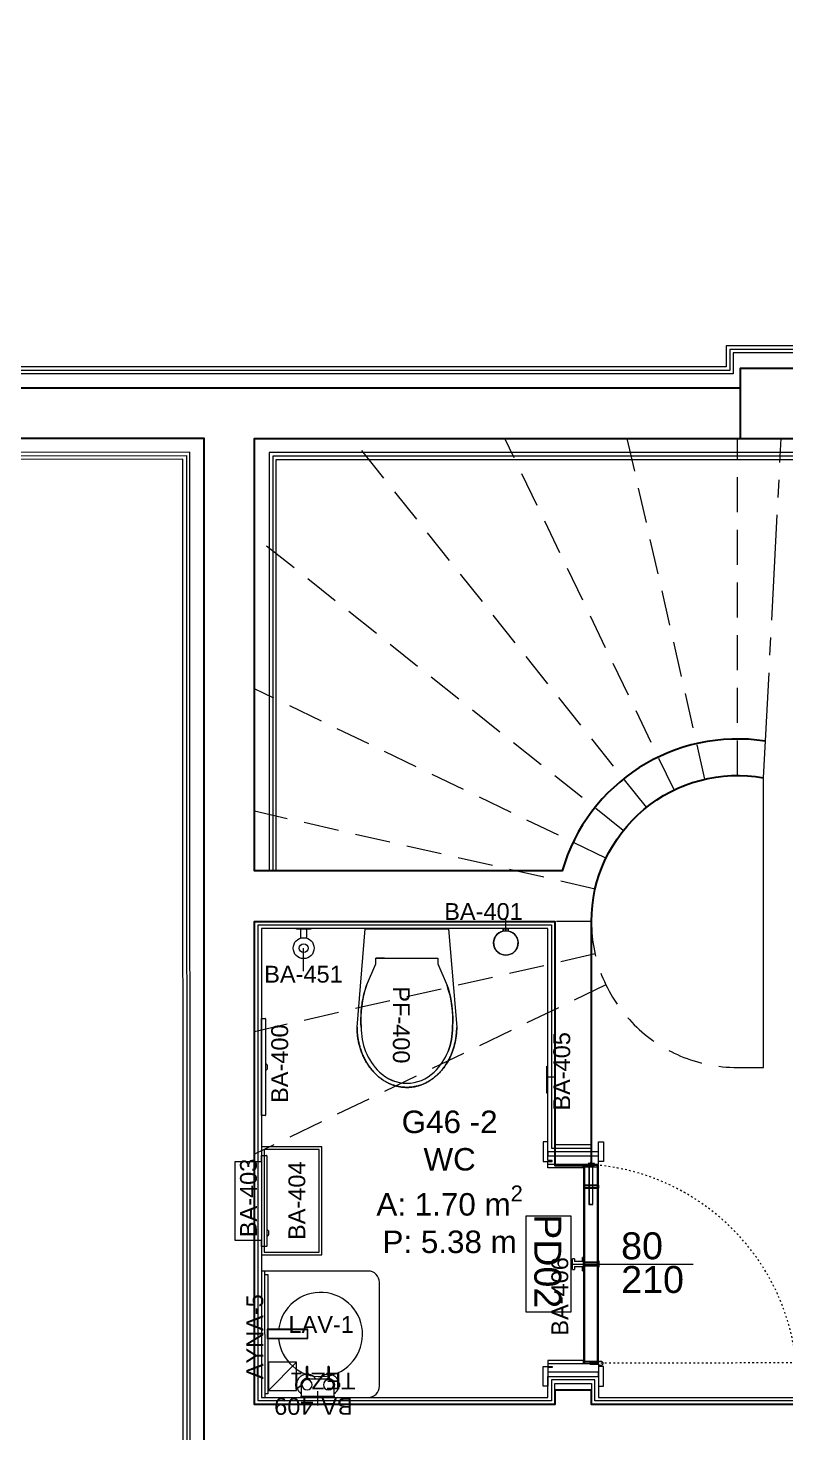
# Model space of a CAD drawing. Header units: centimetres. Extents: x 118932 to 154602, y -32682 to -23521.
# Drawn here: x 132735 to 133005, y -30731 to -30231 of the extents above; entities that cross this region are included whole.
import ezdxf

# ---------------------------------------------------------------- set-up
doc = ezdxf.new("R2010")
doc.units = ezdxf.units.CM
doc.header["$LTSCALE"] = 50
doc.header["$MEASUREMENT"] = 0
for name, pattern in [('ACAD_ISO03W100', [30, 12, -18]), ('CENTER2', [1.125, 0.75, -0.125, 0.125, -0.125]), ('Dash', [6.35, 3.175, -3.175]), ('DOT2', [0.125, 0, -0.125]), ('IMPORT-HIDDEN _11_', [3.75, 2.5, -1.25])]:
    doc.linetypes.add(name, pattern=pattern)
for name, color, linetype, lineweight, true_color in [('GEN_00_BL_Yazı', 7, 'Continuous', 0, 0x4f5250), ('GEN_00_BL_Ölçü Dış', 7, 'Continuous', 5, 0x766a5e), ('GEN_01_TA_Merdiven', 7, 'Continuous', 13, 0x816183), ('GEN_02_TF_Islak Hacim', 7, 'Continuous', 5, 0x007cb0), ('GEN_02_TF_Kapı', 7, 'Continuous', 9, 0x4a3526), ('GEN_02_TF_Mobilya', 7, 'Continuous', 5, 0x745e3d), ('GEN_04_PL_İzdüşüm Noktalı', 7, 'DOT2', 9, 0x816183), ('GEN_05_ML_Ahşap', 7, 'Continuous', 9, 0x745e3d), ('GEN_05_ML_Alçıpan_giydirme', 7, 'Continuous', 18, 0x7ebab5), ('GEN_06_GR_İnce', 7, 'Continuous', 13, 0xb0b0a9), ('KALACAK DUVARLAR', 7, 'Continuous', 30, 0x005387)]:
    doc.layers.add(name, color=color, linetype=linetype, lineweight=lineweight, true_color=true_color)
doc.styles.add('ARIAL', font='arial.ttf')
doc.styles.add('arial_1_18', font='arial.ttf', dxfattribs={"height": 0.2})
doc.styles.add('Arial_6', font='arial.ttf', dxfattribs={"height": 59.5325})

# ---------------------------------------------------------------- blocks, each defined once
blk = doc.blocks.new('A$C2D1B6976')
at = {"layer": 'GEN_01_TA_Merdiven', "linetype": 'IMPORT-HIDDEN _11_', "ltscale": 0.1}
for p, q in [((27422.85, 7961.02), (27318.1, 8092.37)), ((27432.71, 7967.21), (27372.43, 8092.37)), ((27443.7, 7971.06), (27416.01, 8092.37)), ((27455.27, 7972.36), (27455.27, 8092.37)), ((27414.61, 7952.78), (27283.26, 8057.53)), ((27408.42, 7942.92), (27283.26, 8003.2)), ((27404.57, 7931.93), (27283.26, 7959.62)), ((27403.27, 7920.36), (27283.26, 7920.36)), ((27404.57, 7908.79), (27283.26, 7881.1)), ((27408.42, 7897.8), (27283.26, 7837.53))]:
    blk.add_line(p, q, dxfattribs=at)
at = {"layer": 'GEN_01_TA_Merdiven', "linetype": 'CENTER2'}
blk.add_line((27464.56, 7971.53), (27470.84, 8092.37), dxfattribs=at)
at = {"layer": 'GEN_01_TA_Merdiven'}
for p, q in [((27464.57, 7868.36), (27464.57, 7971.69)), ((27455.27, 7868.36), (27464.57, 7868.36))]:
    blk.add_line(p, q, dxfattribs=at)
at = {"layer": 'GEN_01_TA_Merdiven', "linetype": 'IMPORT-HIDDEN _11_', "ltscale": 0.1}
blk.add_arc((27455.27, 7920.36), 52, 180, 270, dxfattribs=at)
at = {"layer": 'GEN_04_PL_İzdüşüm Noktalı'}
blk.add_arc((27431.86, 7943.77), 28.59, 93.1881, 93.9316, dxfattribs=at)
blk = doc.blocks.new('KALACAK DUVARLAR LEVEL 0 A BLOK')
at = {"layer": 'KALACAK DUVARLAR'}
for points in [[(57813.34, 6752.22), (57672.03, 6752.22), (57672.03, 6747.22), (57654.03, 6747.22), (57654.03, 7114.24), (57325.49, 7114.24), (57325.49, 7352.12)], [(57845.03, 7132.25), (57343.49, 7132.25), (57343.49, 7352.12)], [(57882.04, 7114.24), (57882.04, 7139.18), (57845.03, 7139.18), (57845.03, 7114.24)], [(57813.34, 6752.22), (57813.34, 6712.22), (57853.34, 6712.22), (57853.34, 6646.86), (57835.75, 6646.86), (57835.75, 6593.86), (57853.34, 6593.86), (57853.34, 6456.21), (57871.34, 6456.21), (57871.34, 6593.86), (57888.75, 6593.86), (57888.75, 6646.86), (57871.34, 6646.86), (57871.34, 6770.22), (57792.04, 6770.22), (57792.04, 6775.3)]]:
    blk.add_lwpolyline(points, dxfattribs=at)
for points in [[(57854.01, 7006.47, 0.377605), (57781.58, 6960.24), (57672.03, 6960.24), (57672.03, 7114.24), (58016.05, 7114.24), (58016.05, 6899.23), (58513.38, 6899.23), (58513.38, 6646.86), (58503.29, 6646.86), (58503.29, 6593.86)], [(57792.04, 6775.3), (57779.04, 6775.3), (57779.04, 6770.22), (57672.03, 6770.22), (57672.03, 6942.23), (57779.04, 6942.23), (57779.04, 6855.31), (57792.04, 6855.31), (57792.04, 6942.23, -0.467864), (57853.33, 6993.4)]]:
    blk.add_lwpolyline(points, format="xyb", dxfattribs=at)
blk = doc.blocks.new('Toilet-Tissue-Dispenser_Bobrick_B-35883 - BA-400 Double Paper Holder-13679418-RESTROOMS _ POOL BAR - PLANS')
at = {"layer": 'GEN_02_TF_Islak Hacim'}
for p, q in [((40839.4, 11299.3), (40839.4, 11312)), ((40839.4, 11312), (41185.5, 11312)), ((41185.5, 11312), (41185.5, 11299.3)), ((41001.8, 11297.7), (40841, 11297.7)), ((41023.2, 11297.7), (41001.8, 11297.7)), ((41019.6, 11291.4), (41005.3, 11291.4)), ((41183.9, 11297.7), (41023.2, 11297.7))]:
    blk.add_line(p, q, dxfattribs=at)
for centre, radius, start, end in [((40841, 11299.3), 1.59, 180, 270), ((41001.8, 11296.8), 0.879, 90, 187.2939), ((41007, 11297.5), 6.14, 187.2939, 247.3604), ((41005.3, 11292.2), 0.8, 204.0212, 270), ((41019.6, 11292.2), 0.8, 270, 335.9788), ((41017.9, 11297.5), 6.14, 292.6396, 352.7061), ((41023.2, 11296.8), 0.879, 352.7061, 90), ((41183.9, 11299.3), 1.59, 270, 0)]:
    blk.add_arc(centre, radius, start, end, dxfattribs=at)
at = {"layer": 'GEN_00_BL_Yazı', "insert": (40884.6, 11216.8), "char_height": 60, "width": 265.421, "attachment_point": 7, "rotation": 359.924, "style": 'Arial_6'}
blk.add_mtext('BA-400', dxfattribs=at)
blk = doc.blocks.new('BA 403')
at = {"layer": 'GEN_02_TF_Islak Hacim'}
for p, q in [((-11.27, -1.56), (-11.27, 2.06)), ((-11.19, 2.14), (-9.37, 2.14)), ((-9.37, 2.14), (-9.37, 0)), ((-11.91, -3.34), (-11.91, -1.91)), ((-11.27, -3.69), (-11.27, -1.56)), ((-11.27, -30.16), (-11.27, -3.69)), ((-9.37, -28.1), (-9.37, 0)), ((-9.37, -28.1), (-9.37, -30.24)), ((-9.37, -30.24), (-11.19, -30.24))]:
    blk.add_line(p, q, dxfattribs=at)
at = {"layer": 'GEN_02_TF_Islak Hacim', "linetype": 'Dash', "lineweight": 5}
for p, q in [((-9.37, 0), (0, 0)), ((0, 0), (0, -28.1)), ((0, -28.1), (-9.37, -28.1))]:
    blk.add_line(p, q, dxfattribs=at)
at = {"layer": 'GEN_02_TF_Islak Hacim'}
for centre, radius, start, end in [((-11.19, 2.06), 0.0813, 90, 180), ((-11.83, -1.91), 0.08, 114.0212, 180), ((-11.83, -3.34), 0.08, 180, 245.9788), ((-11.29, -2.08), 0.614, 97.2939, 157.3604), ((-11.29, -3.17), 0.614, 202.6396, 262.7061), ((-11.36, -1.56), 0.0879, 0, 97.2939), ((-11.36, -3.69), 0.0879, 262.7061, 0), ((-11.19, -30.16), 0.0813, 180, 270)]:
    blk.add_arc(centre, radius, start, end, dxfattribs=at)
at = {"layer": 'GEN_00_BL_Yazı', "insert": (-1.72, -1.12), "char_height": 6, "width": 26.5421, "attachment_point": 1, "rotation": 270, "style": 'Arial_6'}
blk.add_mtext('BA-403', dxfattribs=at)
blk = doc.blocks.new('ikili sbn')
at = {"layer": 'GEN_00_BL_Yazı'}
blk.add_line((-5.76, -1.77), (-5.76, 3.38), dxfattribs=at)
at = {"layer": 'GEN_02_TF_Islak Hacim'}
for p, q in [((-11.7, 0.01), (-11.7, -4.02)), ((0, -4.01), (0, 0.01)), ((-13.75, -3.45), (-13.75, -4.45)), ((-13.75, -4.45), (-13.39, -4.45)), ((-13.56, -3.44), (-13.73, -3.44)), ((-13.73, -3.44), (-13.73, -4.44)), ((-13.73, -4.44), (-13.56, -4.44)), ((-13.56, -4.44), (-13.56, -3.44)), ((-13.38, -3.45), (-13.56, -3.45)), ((-13.44, -3.76), (-13.45, -3.91)), ((-13.45, -3.91), (-13.45, -4)), ((-13.45, -4), (-13.45, -4.15)), ((-13.45, -4.15), (-13.44, -4.3)), ((-13.43, -3.62), (-13.44, -3.76)), ((-13.44, -4.3), (-13.42, -4.44)), ((-13.41, -3.47), (-13.43, -3.62)), ((-13.42, -4.44), (-13.4, -4.59)), ((-13.39, -3.32), (-13.41, -3.47)), ((-13.4, -4.59), (-13.38, -4.74)), ((-13.36, -3.17), (-13.39, -3.32)), ((-13.38, -4.74), (-13.34, -4.89)), ((-13.32, -3.03), (-13.36, -3.17)), ((-13.34, -4.89), (-13.3, -5.03)), ((-13.28, -2.88), (-13.32, -3.03)), ((-13.23, -2.74), (-13.28, -2.88)), ((-13.18, -2.6), (-13.23, -2.74)), ((-13.12, -2.46), (-13.18, -2.6)), ((-13.06, -2.33), (-13.12, -2.46)), ((-12.99, -2.19), (-13.06, -2.33)), ((-12.91, -2.06), (-12.99, -2.19)), ((-12.83, -1.94), (-12.91, -2.06)), ((-12.75, -1.81), (-12.83, -1.94)), ((-12.66, -1.69), (-12.75, -1.81)), ((-12.56, -1.58), (-12.66, -1.69)), ((-12.47, -1.46), (-12.56, -1.58)), ((-12.36, -1.35), (-12.47, -1.46)), ((-12.25, -1.25), (-12.36, -1.35)), ((-12.14, -1.15), (-12.25, -1.25)), ((-12.03, -1.05), (-12.14, -1.15)), ((-11.91, -0.96), (-12.03, -1.05)), ((-11.78, -0.88), (-11.91, -0.96)), ((-11.7, -0.82), (-11.78, -0.88)), ((0.1, -0.92), (0, -0.86)), ((0.22, -1.01), (0.1, -0.92)), ((0.33, -1.11), (0.22, -1.01)), ((0.45, -1.2), (0.33, -1.11)), ((0.56, -1.31), (0.45, -1.2)), ((0.66, -1.41), (0.56, -1.31)), ((0.76, -1.52), (0.66, -1.41)), ((0.86, -1.64), (0.76, -1.52)), ((0.95, -1.76), (0.86, -1.64)), ((1.04, -1.88), (0.95, -1.76)), ((1.12, -2), (1.04, -1.88)), ((1.2, -2.13), (1.12, -2)), ((1.27, -2.26), (1.2, -2.13)), ((1.34, -2.4), (1.27, -2.26)), ((1.4, -2.54), (1.34, -2.4)), ((1.45, -2.67), (1.4, -2.54)), ((1.5, -2.82), (1.45, -2.67)), ((1.55, -2.96), (1.5, -2.82)), ((1.53, -5.11), (1.57, -4.97)), ((1.59, -3.1), (1.55, -2.96)), ((1.57, -4.97), (1.6, -4.82)), ((1.62, -3.25), (1.59, -3.1)), ((1.6, -4.82), (1.63, -4.67)), ((1.65, -3.4), (1.62, -3.25)), ((2, -3.45), (1.62, -3.45)), ((1.63, -4.45), (1.76, -4.45)), ((1.63, -4.67), (1.66, -4.52)), ((1.67, -3.55), (1.65, -3.4)), ((1.66, -4.52), (1.68, -4.38)), ((1.68, -3.7), (1.67, -3.55)), ((1.69, -3.85), (1.68, -3.7)), ((1.68, -4.38), (1.69, -4.23)), ((1.69, -4), (1.69, -3.85)), ((1.69, -4.08), (1.69, -4)), ((1.69, -4.23), (1.69, -4.08)), ((1.76, -3.5), (1.76, -4.5)), ((2, -3.5), (1.76, -3.5)), ((1.76, -4.5), (2, -4.5)), ((2, -3.5), (2, -3.45)), ((2, -4.5), (2, -3.5)), ((-13.3, -5.03), (-13.26, -5.18)), ((-13.26, -5.18), (-13.21, -5.32)), ((-13.21, -5.32), (-13.15, -5.46)), ((-13.15, -5.46), (-13.09, -5.59)), ((-13.09, -5.59), (-13.03, -5.73)), ((-13.03, -5.73), (-12.95, -5.86)), ((-12.95, -5.86), (-12.88, -5.99)), ((-12.88, -5.99), (-12.8, -6.11)), ((-12.8, -6.11), (-12.71, -6.24)), ((-12.71, -6.24), (-12.62, -6.35)), ((-12.62, -6.35), (-12.52, -6.47)), ((-12.52, -6.47), (-12.42, -6.58)), ((-12.42, -6.58), (-12.31, -6.69)), ((-12.31, -6.69), (-12.2, -6.79)), ((-12.2, -6.79), (-12.09, -6.89)), ((-12.09, -6.89), (-11.97, -6.98)), ((-11.97, -6.98), (-11.85, -7.07)), ((-11.85, -7.07), (-11.73, -7.15)), ((-11.73, -7.15), (-11.6, -7.23)), ((-11.6, -7.23), (-11.47, -7.3)), ((-11.47, -7.3), (-11.33, -7.37)), ((-11.33, -7.37), (-11.2, -7.43)), ((-11.2, -7.43), (-11.06, -7.49)), ((-11.06, -7.49), (-10.92, -7.54)), ((-10.92, -7.54), (-10.78, -7.59)), ((-10.78, -7.59), (-10.63, -7.63)), ((-10.63, -7.63), (-10.48, -7.66)), ((-10.48, -7.66), (-10.34, -7.69)), ((-10.34, -7.69), (-10.19, -7.71)), ((-10.26, -7.7), (-10.26, -7.86)), ((-10.01, -7.86), (-10.26, -7.86)), ((-10.26, -7.86), (-10.26, -8.05)), ((-10.26, -8.05), (-10.01, -8.05)), ((-10.19, -7.71), (-10.04, -7.73)), ((-10.04, -7.73), (-10.01, -7.73)), ((-9.41, -6.02), (-2.35, -6.02)), ((-9.41, -7.73), (-9.29, -7.72)), ((-9.26, -7.86), (-9.41, -7.86)), ((-9.41, -8.05), (-9.26, -8.05)), ((-9.29, -7.72), (-9.14, -7.7)), ((-9.26, -7.86), (-9.26, -7.72)), ((-9.26, -8.05), (-9.26, -7.86)), ((-9.14, -7.7), (-8.99, -7.68)), ((-8.99, -7.68), (-8.85, -7.65)), ((-8.85, -7.65), (-8.7, -7.61)), ((-8.7, -7.61), (-8.56, -7.57)), ((-8.56, -7.57), (-8.42, -7.52)), ((-8.42, -7.52), (-8.28, -7.47)), ((-8.28, -7.47), (-8.14, -7.41)), ((-8.14, -7.41), (-8, -7.34)), ((-8, -7.34), (-7.87, -7.27)), ((-7.87, -7.27), (-7.74, -7.19)), ((-7.74, -7.19), (-7.62, -7.11)), ((-7.62, -7.11), (-7.49, -7.03)), ((-7.49, -7.03), (-7.37, -6.94)), ((-7.37, -6.94), (-7.26, -6.84)), ((-7.26, -6.84), (-7.15, -6.74)), ((-7.15, -6.74), (-7.04, -6.64)), ((-7.04, -6.64), (-6.93, -6.53)), ((-6.93, -6.53), (-6.84, -6.42)), ((-6.84, -6.42), (-6.74, -6.3)), ((-6.74, -6.3), (-6.65, -6.18)), ((-6.65, -6.18), (-6.57, -6.06)), ((-6.57, -6.06), (-6.54, -6.02)), ((-5.21, -6.02), (-5.15, -6.11)), ((-5.15, -6.11), (-5.06, -6.24)), ((-5.06, -6.24), (-4.97, -6.35)), ((-4.97, -6.35), (-4.87, -6.47)), ((-4.87, -6.47), (-4.77, -6.58)), ((-4.77, -6.58), (-4.67, -6.69)), ((-4.67, -6.69), (-4.56, -6.79)), ((-4.56, -6.79), (-4.44, -6.89)), ((-4.44, -6.89), (-4.33, -6.98)), ((-4.33, -6.98), (-4.21, -7.07)), ((-4.21, -7.07), (-4.08, -7.15)), ((-4.08, -7.15), (-3.95, -7.23)), ((-3.95, -7.23), (-3.82, -7.3)), ((-3.82, -7.3), (-3.69, -7.37)), ((-3.69, -7.37), (-3.55, -7.43)), ((-3.55, -7.43), (-3.41, -7.49)), ((-3.41, -7.49), (-3.27, -7.54)), ((-3.27, -7.54), (-3.13, -7.59)), ((-3.13, -7.59), (-2.99, -7.63)), ((-2.99, -7.63), (-2.84, -7.66)), ((-2.84, -7.66), (-2.69, -7.69)), ((-2.69, -7.69), (-2.54, -7.71)), ((-2.62, -7.67), (-2.62, -7.84)), ((-2.62, -7.84), (-2.62, -8.05)), ((-2.36, -7.84), (-2.62, -7.84)), ((-2.62, -8.05), (-2.36, -8.05)), ((-2.54, -7.71), (-2.4, -7.73)), ((-2.4, -7.73), (-2.34, -7.73)), ((-1.77, -7.73), (-1.65, -7.72)), ((-1.62, -7.84), (-1.77, -7.84)), ((-1.77, -8.05), (-1.62, -8.05)), ((-1.65, -7.72), (-1.5, -7.7)), ((-1.62, -7.84), (-1.62, -7.69)), ((-1.62, -8.05), (-1.62, -7.84)), ((-1.5, -7.7), (-1.35, -7.68)), ((-1.35, -7.68), (-1.2, -7.65)), ((-1.2, -7.65), (-1.06, -7.61)), ((-1.06, -7.61), (-0.91, -7.57)), ((-0.91, -7.57), (-0.77, -7.52)), ((-0.77, -7.52), (-0.63, -7.47)), ((-0.63, -7.47), (-0.49, -7.41)), ((-0.49, -7.41), (-0.36, -7.34)), ((-0.36, -7.34), (-0.23, -7.27)), ((-0.23, -7.27), (-0.1, -7.19)), ((-0.1, -7.19), (0.03, -7.11)), ((0.03, -7.11), (0.15, -7.03)), ((0.15, -7.03), (0.27, -6.94)), ((0.27, -6.94), (0.39, -6.84)), ((0.39, -6.84), (0.5, -6.74)), ((0.5, -6.74), (0.61, -6.64)), ((0.61, -6.64), (0.71, -6.53)), ((0.71, -6.53), (0.81, -6.42)), ((0.81, -6.42), (0.9, -6.3)), ((0.9, -6.3), (0.99, -6.18)), ((0.99, -6.18), (1.08, -6.06)), ((1.08, -6.06), (1.16, -5.93)), ((1.16, -5.93), (1.23, -5.8)), ((1.23, -5.8), (1.3, -5.67)), ((1.3, -5.67), (1.37, -5.53)), ((1.37, -5.53), (1.43, -5.39)), ((1.43, -5.39), (1.48, -5.25)), ((1.48, -5.25), (1.53, -5.11))]:
    blk.add_line(p, q, dxfattribs=at)
blk.add_lwpolyline([(0, 0.01), (-11.7, 0.01), (-11.7, 0.5), (0, 0.5)], close=True, dxfattribs=at)
for points in [[(-10.01, -5.79), (-10.01, -10.23, 1.037151), (-9.41, -10.23), (-9.41, -5.79)], [(-2.36, -5.79), (-2.36, -10.23, 1.037151), (-1.77, -10.23), (-1.77, -5.79)]]:
    blk.add_lwpolyline(points, format="xyb", dxfattribs=at)
for centre, radius, start, end in [((-9.7, -4), 2.2, 156.7633, 180), ((-9.7, -4), 2.2, 180, 261.9501), ((-9.7, -4.02), 2, 180, 261.1452), ((-9.7, -4), 1.82, 0, 180), ((-9.7, -4), 1.82, 180, 0), ((-2.06, -4), 1.82, 0, 180), ((-2.06, -4), 1.82, 180, 0), ((-2, -4.01), 2, 277.1261, 0), ((-2.06, -4), 2.2, 277.8672, 0), ((-2.06, -4), 2.2, 0, 20.0549), ((-9.7, -4), 2.2, 277.5263, 292.0167), ((-2.06, -4), 2.2, 247.9833, 262.1328)]:
    blk.add_arc(centre, radius, start, end, dxfattribs=at)
at = {"layer": 'GEN_00_BL_Yazı', "insert": (-18.33, 0.61), "char_height": 6, "width": 33.1384, "attachment_point": 7, "style": 'Arial_6'}
blk.add_mtext('BA-409', dxfattribs=at)
blk = doc.blocks.new('BA 401 toilet brush holder')
at = {"layer": 'GEN_00_BL_Yazı'}
blk.add_line((-0.01, -4.19), (-0.01, -8.64), dxfattribs=at)
at = {"layer": 'GEN_02_TF_Islak Hacim'}
for p, q in [((-1, -4.23), (-1, -5)), ((-1, -4.23), (-1, -5)), ((-1, -5), (1, -5)), ((1, -5), (-1, -5)), ((1, -5), (1, -4.23)), ((1, -4.23), (1, -5))]:
    blk.add_line(p, q, dxfattribs=at)
blk.add_circle((0, 0), 4.35, dxfattribs=at)
blk.add_arc((0, 0), 4.35, 283.2903, 256.7097, dxfattribs=at)
at = {"layer": 'GEN_00_BL_Yazı', "insert": (21.94, -14.19), "char_height": 6, "width": 26.5421, "attachment_point": 1, "rotation": 180, "style": 'Arial_6'}
blk.add_mtext('BA-401', dxfattribs=at)
blk = doc.blocks.new('BA 405 - BAG DISPANSER')
at = {"layer": 'GEN_02_TF_Islak Hacim'}
blk.add_hatch(color=256, dxfattribs=at).paths.add_polyline_path([(59602.97, -31835.91), (59602.97, -31835.47), (59593.41, -31835.47), (59593.41, -31835.91)])
at = {"layer": 'GEN_00_BL_Yazı'}
blk.add_line((59597.32, -31832.96), (59597.32, -31835.65), dxfattribs=at)
at = {"layer": 'GEN_02_TF_Islak Hacim'}
for p, q in [((59593.41, -31835.91), (59593.41, -31835.47)), ((59602.97, -31835.91), (59593.41, -31835.91)), ((59602.97, -31835.47), (59602.97, -31835.91))]:
    blk.add_line(p, q, dxfattribs=at)
at = {"layer": 'GEN_00_BL_Yazı', "insert": (59609.21, -31833.56), "char_height": 6, "width": 26.5421, "attachment_point": 1, "rotation": 180, "style": 'Arial_6'}
blk.add_mtext('BA-405', dxfattribs=at)
blk = doc.blocks.new('BA 406 HOOK')
at = {"layer": 'GEN_02_TF_Islak Hacim'}
for p, q in [((-2.38, 0), (-2.38, -0.32)), ((-2.38, 0), (2.38, 0)), ((-2.3, 0), (-2.38, 0)), ((2.38, 0), (2.3, 0)), ((2.38, -0.32), (2.38, 0)), ((-2.38, -0.32), (-2.3, -0.32)), ((-0.92, -0.32), (-2.38, -0.32)), ((-1.91, -3.19), (-1.91, -3.81)), ((-1.91, -3.19), (-0.92, -3.19)), ((-1.84, -3.19), (-1.91, -3.19)), ((-1.91, -3.81), (-1.84, -3.81)), ((1.9, -3.81), (-1.91, -3.81)), ((-0.92, -0.32), (-0.92, -3.19)), ((0.92, -3.19), (0.92, -0.32)), ((2.38, -0.32), (0.92, -0.32)), ((0.92, -3.19), (1.9, -3.19)), ((1.9, -3.19), (1.84, -3.19)), ((1.84, -3.81), (1.9, -3.81)), ((1.9, -3.81), (1.9, -3.19)), ((2.3, -0.32), (2.38, -0.32))]:
    blk.add_line(p, q, dxfattribs=at)
at = {"layer": 'GEN_00_BL_Yazı', "insert": (25.5, -11.38), "char_height": 6, "width": 26.5421, "attachment_point": 1, "rotation": 180, "style": 'Arial_6'}
blk.add_mtext('BA-406', dxfattribs=at)
blk = doc.blocks.new('public area faucet')
at = {"layer": 'GEN_02_TF_Islak Hacim'}
for points in [[(-3.31, 0), (0, 0), (0, 14.48), (-3.31, 14.48)], [(-3.11, 0.2), (-0.2, 0.2), (-0.2, 14.28), (-3.11, 14.28)]]:
    blk.add_lwpolyline(points, close=True, dxfattribs=at)
blk = doc.blocks.new('LAV-1')
at = {"layer": 'GEN_02_TF_Islak Hacim'}
blk.add_arc((0, 0), 15, 185.5702, 172.909, dxfattribs=at)
at = {"rotation": 90}
blk.add_blockref('public area faucet', (-4.44, 1.85, 0), dxfattribs=at)
at = {"layer": 'GEN_00_BL_Yazı', "insert": (-11.37, 0.58), "char_height": 6, "width": 33.1384, "attachment_point": 7, "style": 'Arial_6'}
blk.add_mtext('LAV-1', dxfattribs=at)
blk = doc.blocks.new('TEZ-1')
at = {"layer": 'GEN_02_TF_Islak Hacim', "elevation": 0}
blk.add_lwpolyline([(-290.32, 58.15), (-290.32, 20.15, 0.414214), (-286.32, 16.15), (-249.32, 16.15, 0.414214), (-245.32, 20.15), (-245.32, 58.15)], format="xyb", close=True, dxfattribs=at)
at = {"layer": 'GEN_02_TF_Islak Hacim', "color": 1, "rotation": 270}
blk.add_blockref('LAV-1', (-267.91, 37.15, 0), dxfattribs=at)
at = {"layer": 'GEN_00_BL_Yazı', "insert": (-281.46, 24.67, 0), "char_height": 6, "width": 33.1384, "attachment_point": 7, "rotation": 90, "style": 'Arial_6'}
blk.add_mtext('TEZ-1', dxfattribs=at)
blk = doc.blocks.new('common areas toilet pf400')
at = {"layer": 'GEN_02_TF_Islak Hacim'}
for p, q in [((0, 14.8), (34.95, 17.75)), ((0, 14.8), (34.95, 17.75)), ((0, -14.8), (0, 14.8)), ((10.45, 10.98), (12.45, 10.98)), ((10.45, -11.02), (10.45, 10.98)), ((10.45, 10.98), (12.45, 10.98)), ((12.45, 10.98), (20.12, 14.31)), ((12.45, 10.98), (20.12, 14.31)), ((10.45, -8.02), (10.45, -11.02)), ((34.95, -17.75), (0, -14.8)), ((34.95, -17.75), (0, -14.8)), ((12.45, -11.02), (10.45, -11.02)), ((12.45, -11.02), (10.45, -11.02))]:
    blk.add_line(p, q, dxfattribs=at)
at = {"layer": 'GEN_02_TF_Islak Hacim', "flags": 128}
blk.add_lwpolyline([(20.12, -14.35, 0.102893), (34.95, -16.27, 0.208147), (50.97, -9.8, 0.407287), (50.97, 9.76, 0.208147), (34.95, 16.23, 0.102893), (20.12, 14.31), (21.51, 14.77), (22.93, 15.16), (24.36, 15.5), (25.8, 15.79), (27.25, 16.01), (28.71, 16.18), (30.17, 16.29), (31.64, 16.33), (33.11, 16.33), (34.58, 16.26), (34.95, 16.23, -0.103003), (43.63, 14.66)], format="xyb", dxfattribs=at)
blk.add_lwpolyline([(34.95, -16.27), (33.48, -16.35), (32.01, -16.38), (30.55, -16.34), (29.08, -16.25), (27.62, -16.1), (26.16, -15.89), (24.72, -15.62), (23.29, -15.29), (21.87, -14.91), (20.47, -14.47), (20.12, -14.35), (12.45, -11.02), (10.45, -11.02)], dxfattribs=at)
at = {"layer": 'GEN_02_TF_Islak Hacim'}
blk.add_arc((40.95, -0.02), 14, 330.4944, 345.2869, dxfattribs=at)
blk.add_rational_spline([(34.95, -17.75), (42.82, -17.75), (49.63, -14.5), (53.57, -8.88), (57.5, -3.25), (57.5, 3.25), (53.57, 8.88), (49.63, 14.5), (42.82, 17.75), (34.95, 17.75), (36.56, 17.75), (39.77, 17.45), (44.36, 16.13), (48.47, 13.99), (51.9, 11.16), (54.48, 7.77), (56.09, 3.98), (56.45, 1.33), (56.45, 0), (56.45, -1.33), (56.09, -3.98), (54.48, -7.77), (51.9, -11.16), (48.47, -13.99), (44.36, -16.13), (39.77, -17.45), (36.56, -17.75), (34.95, -17.75)], [1, 0.910683602523, 0.910683602523, 1, 0.910683602523, 0.910683602523, 1, 0.910683602523, 0.910683602523, 1, 1, 1, 1, 1, 1, 1, 1, 1, 1, 1, 1, 1, 1, 1, 1, 1, 1, 1], degree=3, knots=[0, 0, 0, 0, 1.047198, 1.047198, 1.047198, 2.094395, 2.094395, 2.094395, 3.141593, 3.141593, 3.141593, 3.28445, 3.427307, 3.570164, 3.713021, 3.855878, 3.998736, 4.141593, 4.141593, 4.141593, 4.28445, 4.427307, 4.570164, 4.713021, 4.855878, 4.998736, 5.141593, 5.141593, 5.141593, 5.141593], dxfattribs=at)
at = {"layer": 'GEN_00_BL_Yazı', "insert": (20.45, -5.06), "char_height": 6, "width": 13.2711, "attachment_point": 7, "style": 'Arial_6'}
blk.add_mtext('PF-400', dxfattribs=at)
blk = doc.blocks.new('trash box')
at = {"layer": 'GEN_02_TF_Islak Hacim'}
for points in [[(41832.45, -30150.66), (41793.95, -30150.66), (41793.95, -30172.16), (41832.45, -30172.16)], [(41831.45, -30151.66), (41794.95, -30151.66), (41794.95, -30171.16), (41831.45, -30171.16)]]:
    blk.add_lwpolyline(points, close=True, dxfattribs=at)
at = {"layer": 'GEN_00_BL_Yazı', "insert": (41799.29, -30166.34), "char_height": 6, "width": 33.1384, "attachment_point": 7, "style": 'Arial_6'}
blk.add_mtext('BA-404', dxfattribs=at)
blk = doc.blocks.new('AYNA-5')
at = {"layer": 'GEN_02_TF_Mobilya'}
blk.add_lwpolyline([(-1.25, 1.27), (-2.24, 1.27), (-2.26, 43.73), (-1.27, 43.73)], dxfattribs=at)
blk.add_lwpolyline([(-1.27, 45), (-1.25, 0), (0, 0), (-0.02, 45)], close=True, dxfattribs=at)
at = {"layer": 'GEN_00_BL_Yazı', "insert": (-0.72, 38.52), "char_height": 6, "width": 33.1384, "attachment_point": 7, "rotation": 270, "style": 'Arial_6'}
blk.add_mtext('AYNA-5', dxfattribs=at)
blk = doc.blocks.new('Accessory-Tissue_Holder-KOHLER-Composed-K-73148 - BA-451 SPARE TP-14820996-TYPE GxL')
at = {"layer": 'GEN_00_BL_Yazı'}
blk.add_line((-52678, -5376.6), (-52678.1, -5294), dxfattribs=at)
at = {"layer": 'GEN_02_TF_Islak Hacim'}
blk.add_lwpolyline([(-52653.4, -5226.7), (-52667.2, -5226.7), (-52688.8, -5226.7), (-52702.6, -5226.7, -0.414214), (-52703.4, -5225.8), (-52703.4, -5224.2), (-52652.6, -5224.2), (-52652.6, -5225.8, -0.414214)], format="xyb", close=True, dxfattribs=at)
for points in [[(-52688.8, -5226.7, 0.414214), (-52689.4, -5227.3), (-52689.4, -5258.6)], [(-52666.5, -5258.6), (-52666.5, -5227.3, 0.414214), (-52667.2, -5226.7)]]:
    blk.add_lwpolyline(points, format="xyb", dxfattribs=at)
for radius in [37.3, 15.9]:
    blk.add_circle((-52678, -5294.1), radius, dxfattribs=at)
at = {"layer": 'GEN_00_BL_Yazı', "insert": (-52538.9, -5356.8), "char_height": 60, "width": 265.421, "attachment_point": 3, "style": 'Arial_6'}
blk.add_mtext('BA-451', dxfattribs=at)
blk = doc.blocks.new('LEVEL 0 ISLAK HACİM')
at = {"color": 1, "lineweight": 100}
for name, p, rotation in [('BA 401 toilet brush holder', (-7450.43, -4150.55, 0), 180), ('BA 405 - BAG DISPANSER', (24400.03, 55398.94, 0), 270), ('BA 406 HOOK', (-7422.84, -4264.92, 0), 270)]:
    blk.add_blockref(name, p, dxfattribs=dict(at, rotation=rotation))
at = {"extrusion": (0.000122402, -0.000295505, 1), "xscale": 0.1000000000000002, "yscale": 0.1000000000000002, "zscale": 0.1000000000000002}
blk.add_blockref('Accessory-Tissue_Holder-KOHLER-Composed-K-73148 - BA-451 SPARE TP-14820996-TYPE GxL', (-2254.65, -3623, 0.31), dxfattribs=at)
for name, p, rotation in [('common areas toilet pf400', (-7485.68, -4145.55, 0), 270), ('BA 403', (-7546.84, -4256.48, 0), 180), ('trash box', (-37688.13, -46055.63, 0), 90), ('TEZ-1', (-7479.32, -4022.11, 0), 90), ('ikili sbn', (-7523.3, -4311.92, 0), 180)]:
    blk.add_blockref(name, p, dxfattribs=dict(rotation=rotation))
at = {"xscale": 0.1000000000000024, "yscale": 0.1000000000000024, "zscale": 0.1000000000000024, "rotation": 90}
blk.add_blockref('Toilet-Tissue-Dispenser_Bobrick_B-35883 - BA-400 Double Paper Holder-13679418-RESTROOMS _ POOL BAR - PLANS', (-6406.25, -8295.99, 0), dxfattribs=at)
at = {"layer": 'GEN_02_TF_Islak Hacim', "color": 1, "rotation": 180}
blk.add_blockref('AYNA-5', (-7537.47, -4267.43, 0), dxfattribs=at)
blk = doc.blocks.new('level 0 main tower duvarlar')
at = {"layer": 'GEN_05_ML_Alçıpan_giydirme'}
for points in [[(-4931.44, -2487.64), (-4931.44, -2492.72), (-4946.94, -2492.72), (-4946.94, -2413.21), (-5048.95, -2413.21), (-5048.95, -2580.22), (-4946.94, -2580.22), (-4946.94, -2572.72), (-4928.94, -2572.72), (-4928.94, -2580.22), (-4832.18, -2580.22), (-4832.22, -2703.58)], [(-5076.82, -2615.73), (-5076.95, -2246), (-5405.49, -2246.21)], [(-4931.44, -2490.22), (-4944.44, -2490.22), (-4944.44, -2410.71), (-5051.45, -2410.71), (-5051.45, -2582.72), (-4944.44, -2582.72), (-4944.44, -2575.22), (-4931.44, -2575.22), (-4931.44, -2582.72), (-4834.68, -2582.72), (-4834.72, -2706.08)], [(-5074.32, -2613.23), (-5074.45, -2243.5), (-5402.99, -2243.7)], [(-5404.24, -2244.95), (-5075.7, -2244.75), (-5075.57, -2614.48)], [(-4833.47, -2704.83), (-4833.43, -2581.47), (-4930.19, -2581.47), (-4930.19, -2573.97), (-4945.69, -2573.97), (-4945.69, -2581.47), (-5050.2, -2581.47), (-5050.2, -2411.96), (-4945.69, -2411.96), (-4945.69, -2491.47), (-4931.44, -2491.47)], [(-4541.26, -2220.7), (-4541.26, -2215.7), (-4838.93, -2215.7), (-4838.93, -2208.2), (-4880.95, -2208.2), (-4880.95, -2215.7), (-5374.99, -2215.7), (-5374.99, -1444.54), (-5401.74, -1444.54), (-5401.74, -1480.79), (-5492.99, -1480.79), (-5492.99, -1440.79)], [(-4540.01, -2220.7), (-4540.01, -2214.45), (-4837.68, -2214.45), (-4837.68, -2206.95), (-4882.2, -2206.95), (-4882.2, -2214.45), (-5373.74, -2214.45), (-5373.74, -1443.29), (-5402.99, -1443.29), (-5402.99, -1479.54), (-5491.74, -1479.54), (-5491.74, -1439.54)], [(-4538.76, -2220.7), (-4538.76, -2213.2), (-4836.43, -2213.2), (-4836.43, -2205.7), (-4883.45, -2205.7), (-4883.45, -2213.2), (-5372.49, -2213.2), (-5372.49, -1442.04), (-5404.24, -1442.04), (-5404.24, -1478.29), (-5490.49, -1478.29), (-5490.49, -1438.29)], [(-5043.73, -2392.71), (-5043.73, -2246.2), (-4714.93, -2246.2), (-4714.93, -2461.21), (-4222.69, -2461.21), (-4222.69, -2698.58), (-4222.69, -2698.58), (-4222.69, -2766.58), (-4222.69, -2766.58), (-4222.69, -2899.99), (-4162.68, -2899.99)], [(-3294.94, -2250.02), (-3294.94, -2314.42), (-3253.83, -2314.42), (-3253.83, -2342.42), (-4128.59, -2342.42), (-4128.59, -2443.93), (-4165.18, -2443.93), (-4165.18, -2897.49), (-4220.19, -2897.49), (-4220.19, -2764.08), (-4220.19, -2764.08), (-4220.19, -2701.08), (-4220.19, -2701.08), (-4220.19, -2458.71), (-4712.43, -2458.71), (-4712.43, -2243.7), (-5046.23, -2243.7), (-5046.23, -2392.71)], [(-3293.69, -2250.02), (-3293.69, -2313.17), (-3252.58, -2313.17), (-3252.58, -2343.67), (-4127.34, -2343.67), (-4127.34, -2445.18), (-4163.93, -2445.18), (-4163.93, -2898.74), (-4221.44, -2898.74), (-4221.44, -2765.33), (-4221.44, -2765.33), (-4221.44, -2699.83), (-4221.44, -2699.83), (-4221.44, -2459.96), (-4713.68, -2459.96), (-4713.68, -2244.95), (-5044.98, -2244.95), (-5044.98, -2392.71)]]:
    blk.add_lwpolyline(points, dxfattribs=at)
blk = doc.blocks.new('10X10 YER SÜZGECI')
at = {"layer": 'GEN_02_TF_Islak Hacim'}
blk.add_line((79379.38, -32867.31), (79369.38, -32877.31), dxfattribs=at)
blk.add_lwpolyline([(79369.38, -32877.31), (79379.38, -32877.31), (79379.38, -32867.31), (79369.38, -32867.31)], close=True, dxfattribs=at)
blk = doc.blocks.new('level 0 süzgeçler')
at = {"rotation": 180.0320546401693}
blk.add_blockref('10X10 YER SÜZGECI', (70942.67, -33379.07), dxfattribs=at)
blk = doc.blocks.new('PD02')
at = {"layer": 'GEN_02_TF_Kapı'}
for p, q in [((-75.5, 0), (-80, 0)), ((-75.5, 0), (-75.5, -18)), ((-4.8, 0), (-75.2, 0)), ((-75.2, -5.2), (-75.2, 0)), ((-68.07, 0), (-68.07, -5.2, 0)), ((-67.07, 0), (-67.07, -5.2, 0)), ((-40.7, 0), (-40.7, -5.2, 0)), ((-39.31, 0), (-39.31, -5.2, 0)), ((-5.1, 0.14), (-5.1, -3)), ((-4.8, 0.01), (-4.8, -3)), ((-4.8, -5.2), (-4.8, 0)), ((-4.5, 0.01), (-4.5, -3)), ((-4.5, 0), (-4.5, -18)), ((-4.5, 0), (0, 0)), ((-4.2, 0.14), (-4.2, -3)), ((-76.2, -2.73), (-75.2, -2.06)), ((-76.2, -2.99), (-76.2, -2.73)), ((-76.2, -2.99), (-75.2, -3.11)), ((-75.8, -1.47), (-75.8, -2.46)), ((-75.7, -1.47), (-75.8, -1.47)), ((-75.8, -3.04), (-75.8, -3.69)), ((-75.8, -3.69), (-75.7, -3.69)), ((-75.18, -2.6), (-75.5, -2.26)), ((-75.18, -2.6), (-75.5, -2.26)), ((-75.18, -2.6), (-75.5, -3.01)), ((-4.8, -0.4), (-75.2, -0.4)), ((-75.2, -2.06), (-75.2, -3.11)), ((-75.2, -2.54), (-75.2, -2.12)), ((-75.18, -2.54), (-75.2, -2.54)), ((-75.2, -2.55), (-75.18, -2.55)), ((-75.2, -2.65), (-75.2, -2.55)), ((-75.2, -2.65), (-75.18, -2.65)), ((-75.2, -3.08), (-75.2, -2.66)), ((-75.18, -2.66), (-75.2, -2.66)), ((-75.2, -3.11), (-75.2, -2.99)), ((-4.8, -4.8), (-75.2, -4.8)), ((-75.18, -2.1), (-74.82, -2.1)), ((-75.18, -2.54), (-75.18, -2.12)), ((-75.18, -2.12), (-74.82, -2.12)), ((-75.18, -2.45), (-75.18, -2.55)), ((-75.18, -2.45), (-75.07, -2.45)), ((-75.18, -2.65), (-75.18, -2.55)), ((-75.18, -2.65), (-75.18, -2.75)), ((-75.18, -3.08), (-75.18, -2.66)), ((-75.18, -2.75), (-75.07, -2.75)), ((-74.82, -3.08), (-75.18, -3.08)), ((-74.82, -3.1), (-75.18, -3.1)), ((-75.07, -2.12), (-75.07, -3.08)), ((-75.07, -2.45), (-75.07, -2.75)), ((-74.82, -2.12), (-74.82, -3.08)), ((-74.8, -2.12), (-74.8, -3.08)), ((-74.6, -4.8), (-74.6, -0.4)), ((-5.4, -4.8), (-5.4, -0.4)), ((-5.2, -2.12), (-5.2, -3.08)), ((-4.82, -2.1), (-5.18, -2.1)), ((-5.18, -3.1), (-4.82, -3.1)), ((-5.1, -3), (-4.8, -3)), ((-4.93, -2.12), (-4.93, -3.08)), ((-4.82, -2.45), (-4.93, -2.45)), ((-4.93, -2.45), (-4.93, -2.75)), ((-4.82, -2.75), (-4.93, -2.75)), ((-4.82, -2.6), (-4.5, -2.26)), ((-4.82, -2.6), (-4.5, -2.26)), ((-4.82, -2.45), (-4.82, -2.55)), ((-4.8, -2.55), (-4.82, -2.55)), ((-4.82, -2.65), (-4.82, -2.55)), ((-4.82, -2.6), (-4.5, -3.01)), ((-4.82, -2.65), (-4.82, -2.75)), ((-4.8, -2.65), (-4.82, -2.65)), ((-4.8, -2.54), (-4.8, -2.12)), ((-4.8, -2.65), (-4.8, -2.55)), ((-4.8, -3.08), (-4.8, -2.66)), ((-4.5, -3), (-4.2, -3)), ((-74.3, -5.4), (-75.5, -5.4)), ((-4.8, -5.2), (-75.2, -5.2)), ((-74.3, -5.4), (-74.3, -18)), ((-39.41, -5.2), (-40.6, -5.2)), ((-5.7, -5.4), (-5.7, -18)), ((-5.7, -5.4), (-4.5, -5.4)), ((-76.5, -16.5), (-76.9, -16.5)), ((-76.9, -16.5), (-76.9, -18)), ((-76.5, -18), (-76.5, -16.5)), ((-74.3, -18), (-76.5, -18)), ((-5.7, -18), (-3.5, -18)), ((-3.5, -18), (-3.5, -16.5)), ((-3.5, -16.5), (-3.1, -16.5)), ((-3.1, -16.5), (-3.1, -18)), ((-3.1, -18), (0, -18))]:
    blk.add_line(p, q, dxfattribs=at)
at = {"layer": 'GEN_02_TF_Kapı', "linetype": 'ACAD_ISO03W100', "ltscale": 0.001}
blk.add_lwpolyline([(-75.2, 0, -0.355376), (-4.8, 70.4), (-4.65, 0.8)], format="xyb", dxfattribs=at)
at = {"layer": 'GEN_02_TF_Kapı'}
for points in [[(-76.5, 0), (-83.5, 0), (-83.5, 1.75), (-76.5, 1.75)], [(-78.5, 0), (-80, 0), (-80, -18), (-78.5, -18)], [(-67.97, 0), (-68.07, 0), (-68.07, -5.2), (-67.97, -5.2)], [(-68.07, 0), (-67.97, 0), (-67.97, -5.2), (-68.07, -5.2)], [(-67.17, -5.2), (-67.97, -5.2), (-67.97, 0), (-67.17, 0)], [(-67.17, 0), (-67.07, 0), (-67.07, -5.2), (-67.17, -5.2)], [(-67.07, 0), (-67.17, 0), (-67.17, -5.2), (-67.07, -5.2)], [(-41, 0), (-39, 0), (-39, 0.2), (-39.4, 0.3), (-40.6, 0.3), (-41, 0.2)], [(-40.6, 0), (-40.7, 0), (-40.7, -5.2), (-40.6, -5.2)], [(-40.6, -5.2), (-39.4, -5.2), (-39.4, 0), (-40.6, 0)], [(-39.41, 0), (-39.31, 0), (-39.31, -5.2), (-39.41, -5.2)], [(-3.5, 0), (3.5, 0), (3.5, 1.75), (-3.5, 1.75)], [(0, 0), (-1.5, 0), (-1.5, -18), (0, -18)], [(-75.7, -3.69), (-75.5, -3.69), (-75.5, -1.47), (-75.7, -1.47)], [(-75.2, -3.47), (-75, -3.47), (-75, -1.55), (-75.2, -1.55)], [(-61.25, -1.95), (-75.1, -1.95), (-75.1, -3.47), (-61.25, -3.47)], [(-61.35, -2.05), (-75, -2.05), (-75, -3.37), (-61.35, -3.37)], [(-41.01, -5.4), (-39.01, -5.4), (-39.01, -5.2), (-41.01, -5.2)]]:
    blk.add_lwpolyline(points, close=True, dxfattribs=at)
for points in [[(-4.8, -2.54), (-4.82, -2.54), (-4.82, -2.12), (-5.18, -2.12), (-5.18, -3.08), (-4.82, -3.08), (-4.82, -2.66), (-4.8, -2.66)], [(-76.9, -18), (-83.5, -18), (-83.5, -19.75), (-76.5, -19.75), (-76.5, -18)], [(-3.1, -18), (3.5, -18), (3.5, -19.75), (-3.5, -19.75), (-3.5, -18)]]:
    blk.add_lwpolyline(points, dxfattribs=at)
blk.add_circle((-4.65, 0.8), 0.8, dxfattribs=at)
for centre, start, end in [((-75.18, -2.12), 91.5433, 178.4567), ((-75.18, -3.08), 181.5433, 268.4567), ((-74.82, -2.12), 1.5433, 88.4567), ((-74.82, -3.08), 271.5433, 358.4567), ((-5.18, -2.12), 91.5433, 178.4567), ((-5.18, -3.08), 181.5433, 268.4567), ((-4.82, -2.12), 1.5433, 88.4567), ((-4.82, -3.08), 271.5433, 358.4567)]:
    blk.add_arc(centre, 0.0206, start, end, dxfattribs=at)
at = {"layer": 'GEN_05_ML_Ahşap'}
blk.add_lwpolyline([(-40, -9.81), (-40, 33.75)], dxfattribs=at)
blk.add_lwpolyline([(-22.84, -25.81), (-57.16, -25.81), (-57.16, -9.81), (-22.84, -9.81)], close=True, dxfattribs=at)
at = {"layer": 'GEN_00_BL_Yazı', "char_height": 9.6, "attachment_point": 7, "rotation": 90, "style": 'arial_1_18'}
for s, insert in [('\\A1;210', (-29.56, 8.09)), ('\\A1;80', (-41.56, 8.07))]:
    blk.add_mtext_dynamic_manual_height_columns(s, width=2834.1518, gutter_width=1500, heights=[310.23], dxfattribs=dict(at, insert=insert))
at = {"layer": 'GEN_00_BL_Yazı', "insert": (-24.23, -22.98), "char_height": 9.6, "attachment_point": 9, "style": 'arial_1_18'}
blk.add_mtext_dynamic_manual_height_columns('\\A1;PD02', width=2834.1518, gutter_width=1500, heights=[310.23], dxfattribs=at)
blk = doc.blocks.new('level 0 a blok kapılar')
at = {"color": 1, "rotation": 270}
blk.add_blockref('PD02', (-2892.01, -2680.45), dxfattribs=at)
blk = doc.blocks.new('level 0 kapı')
at = {"color": 5}
blk.add_blockref('level 0 a blok kapılar', (1886.4, 1634.68), dxfattribs=at)
blk = doc.blocks.new('TEFRISLI MAHAL LEVEL 0 A BLOK')
at = {"layer": 'GEN_00_BL_Yazı', "insert": (-3426.11, -1728.51), "char_height": 8, "width": 363.5751, "attachment_point": 1, "style": 'ARIAL'}
blk.add_mtext('\\A1;\\pxqc;G46 -2\\PWC\\PA: 1.70 m{\\H0.7x;\\S2^ ;}\\PP: 5.38 m', dxfattribs=at)

msp = doc.modelspace()

# ---------------------------------------------------------------- block references
for name, p in [('KALACAK DUVARLAR LEVEL 0 A BLOK', (75144.13, -37491.52)), ('A$C2D1B6976', (105532.9, -38469.64))]:
    msp.add_blockref(name, p)

# ---------------------------------------------------------------- next in the draw order: block references
msp.add_blockref('LEVEL 0 ISLAK HACİM', (140356.1, -26406.37, 0))

# ---------------------------------------------------------------- next in the draw order: block references
for name, p in [('level 0 süzgeçler', (141276.24, -30160.12)), ('level 0 main tower duvarlar', (137867.6, -28138.57))]:
    msp.add_blockref(name, p)
at = {"layer": 'GEN_00_BL_Ölçü Dış'}
msp.add_blockref('TEFRISLI MAHAL LEVEL 0 A BLOK', (136129.97, -28888.13), dxfattribs=at)
at = {"layer": 'GEN_06_GR_İnce'}
msp.add_blockref('level 0 kapı', (133944.27, -29665.52), dxfattribs=at)

doc.saveas('drawing.dxf')
